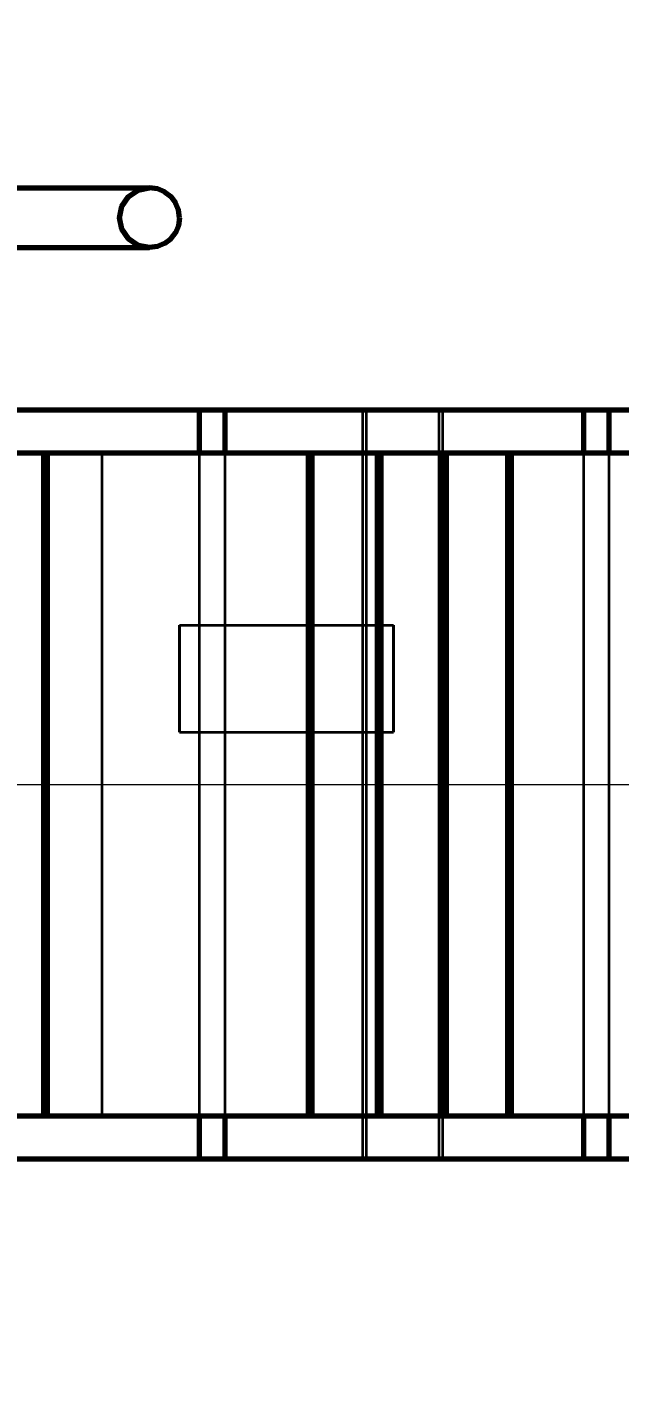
# Model space of a CAD drawing. Header units: millimetres. Extents: x 0 to 2208, y 0 to 420.
# Drawn here: x 92.91 to 95.68, y 90.06 to 96.37 of the extents above; entities that cross this region are included whole.
import ezdxf

# ---------------------------------------------------------------- set-up
doc = ezdxf.new("R2010")
doc.units = ezdxf.units.MM
doc.linetypes.add('IRAM-E-TRAZOS', pattern=[5, 4, -1])
doc.linetypes.add('IRAM-F-TRAZO-PUNTO', pattern=[20, 15, -2, 1, -2])
for name, color, linetype, lineweight in [('01-VISIBLE', 7, 'CONTINUOUS', 70), ('02-OCULTA', 4, 'IRAM-E-TRAZOS', 35), ('03-EJE', 1, 'IRAM-F-TRAZO-PUNTO', 18), ('04-COTA', 3, 'CONTINUOUS', 18)]:
    doc.layers.add(name, color=color, linetype=linetype, lineweight=lineweight)
doc.styles.add('ISO3098', font='isocpeur.ttf')
doc.dimstyles.new('FLAMA-IRAM', dxfattribs={"dimtxt": 3.5, "dimasz": 3.5, "dimexe": 2, "dimexo": 1.5, "dimgap": 1, "dimtad": 1, "dimdec": 1, "dimtxsty": 'ISO3098', "dimblk": 'IRAM_FLECHA', "dimblk1": 'IRAM_FLECHA', "dimblk2": 'IRAM_FLECHA', "dimcen": 2.5, "dimclrd": 256, "dimclre": 256, "dimclrt": 256, "dimazin": 3, "dimtfac": 1, "dimtmove": 0, "dimatfit": 3, "dimlwd": 18, "dimlwe": 18})

# ---------------------------------------------------------------- blocks, each defined once
blk = doc.blocks.new('IRAM_FLECHA')
blk.add_solid([(0, 0), (-1, 0.125), (-1, -0.125)])

msp = doc.modelspace()

# ---------------------------------------------------------------- linework, layer by layer
at = {"layer": '01-VISIBLE'}
for p, q in [((93.7181, 94.5791), (92.6351, 94.5791)), ((93.7181, 94.3791), (93.7181, 94.5791)), ((93.8371, 94.5791), (93.7181, 94.5791)), ((93.8371, 94.3791), (93.8371, 94.5791)), ((95.5131, 94.5791), (93.8371, 94.5791)), ((95.5131, 94.5791), (95.5131, 94.3791)), ((95.6321, 94.5791), (95.5131, 94.5791)), ((95.6321, 94.5791), (95.6321, 94.3791)), ((97.5451, 94.5791), (95.6321, 94.5791)), ((92.9901, 94.3791), (92.6181, 94.3791)), ((92.9901, 91.2791), (92.9901, 94.3791)), ((93.0071, 94.3791), (92.9901, 94.3791)), ((94.2261, 94.3791), (93.0071, 94.3791)), ((93.0071, 91.2791), (93.0071, 94.3791)), ((94.2431, 94.3791), (94.2261, 94.3791)), ((94.2261, 94.3791), (94.2261, 91.2791)), ((94.5481, 94.3791), (94.2431, 94.3791)), ((94.2431, 94.3791), (94.2431, 91.2791)), ((94.5651, 94.3791), (94.5481, 94.3791)), ((94.5481, 94.3791), (94.5481, 91.2791)), ((94.8531, 94.3791), (94.5651, 94.3791)), ((94.5651, 94.3791), (94.5651, 91.2791)), ((94.8701, 94.3791), (94.8531, 94.3791)), ((94.8531, 94.3791), (94.8531, 91.2791)), ((95.1581, 94.3791), (94.8701, 94.3791)), ((94.8701, 94.3791), (94.8701, 91.2791)), ((95.1751, 94.3791), (95.1581, 94.3791)), ((95.1581, 94.3791), (95.1581, 91.2791)), ((97.6301, 94.3791), (95.1751, 94.3791)), ((95.1751, 94.3791), (95.1751, 91.2791)), ((92.9901, 91.2791), (92.6181, 91.2791)), ((93.0071, 91.2791), (92.9901, 91.2791)), ((94.2261, 91.2791), (93.0071, 91.2791)), ((93.7181, 91.0791), (93.7181, 91.2791)), ((93.8371, 91.0791), (93.8371, 91.2791)), ((94.2431, 91.2791), (94.2261, 91.2791)), ((94.5481, 91.2791), (94.2431, 91.2791)), ((94.5651, 91.2791), (94.5481, 91.2791)), ((94.8531, 91.2791), (94.5651, 91.2791)), ((94.8701, 91.2791), (94.8531, 91.2791)), ((95.1581, 91.2791), (94.8701, 91.2791)), ((95.1751, 91.2791), (95.1581, 91.2791)), ((97.6301, 91.2791), (95.1751, 91.2791)), ((95.5131, 91.2791), (95.5131, 91.0791)), ((95.6321, 91.2791), (95.6321, 91.0791)), ((93.7181, 91.0791), (92.6351, 91.0791)), ((93.8371, 91.0791), (93.7181, 91.0791)), ((95.5131, 91.0791), (93.8371, 91.0791)), ((95.6321, 91.0791), (95.5131, 91.0791)), ((97.5451, 91.0791), (95.6321, 91.0791))]:
    msp.add_line(p, q, dxfattribs=at)
for points in [[(92.5841, 95.6191), (92.6341, 95.6191), (92.6841, 95.6191), (92.7341, 95.6191), (92.7841, 95.6191), (92.8341, 95.6191), (92.8841, 95.6191), (92.9341, 95.6191), (92.9841, 95.6191), (93.0341, 95.6191), (93.0841, 95.6191), (93.1341, 95.6191), (93.1841, 95.6191), (93.2341, 95.6191), (93.2841, 95.6191), (93.3341, 95.6191), (93.3841, 95.6191), (93.4341, 95.6191), (93.4841, 95.6191)], [(93.4841, 95.3391), (93.4305, 95.3497), (93.3851, 95.3801), (93.3547, 95.4255), (93.3441, 95.4791), (93.3547, 95.5326), (93.3851, 95.5781), (93.4305, 95.6084), (93.4841, 95.6191)], [(93.4841, 95.6191), (93.4841, 95.6191), (93.484, 95.6191), (93.484, 95.6191), (93.484, 95.6191), (93.484, 95.6191), (93.484, 95.6191)], [(93.6241, 95.4791), (93.6193, 95.5153), (93.6053, 95.5491), (93.5831, 95.5781), (93.5541, 95.6003), (93.5203, 95.6143), (93.4841, 95.6191)], [(93.6241, 95.4791), (93.6193, 95.4428), (93.6053, 95.4091), (93.5831, 95.3801), (93.5541, 95.3578), (93.5203, 95.3438), (93.4841, 95.3391)], [(92.7441, 95.3391), (92.7969, 95.3391), (92.8498, 95.3391), (92.9026, 95.3391), (92.9555, 95.3391), (93.0083, 95.3391), (93.0612, 95.3391), (93.1141, 95.3391), (93.1669, 95.3391), (93.2198, 95.3391), (93.2726, 95.3391), (93.3255, 95.3391), (93.3783, 95.3391), (93.4312, 95.3391), (93.4841, 95.3391)]]:
    msp.add_lwpolyline(points, dxfattribs=at)
for radius, end in [(13.921, 126.79733), (13.825, 126.98212)]:
    msp.add_arc((90.4841, 92.8291), radius, 0, end, dxfattribs=at)
at = {"layer": '02-OCULTA'}
for p, q in [((91.4661, 94.5791), (94.4801, 94.5791)), ((94.4801, 94.5791), (94.4971, 94.5791)), ((94.4801, 94.5791), (94.4801, 91.0791)), ((94.4971, 94.5791), (94.8361, 94.5791)), ((94.4971, 94.5791), (94.4971, 91.0791)), ((94.8361, 94.5791), (94.8531, 94.5791)), ((94.8361, 94.5791), (94.8361, 91.0791)), ((94.8531, 94.5791), (95.7501, 94.5791)), ((94.8531, 94.5791), (94.8531, 91.0791)), ((91.3141, 94.3791), (93.2611, 94.3791)), ((93.2611, 94.3791), (100.0341, 94.3791)), ((93.2611, 94.3791), (93.2611, 91.2791)), ((93.7181, 91.2791), (93.7181, 94.3791)), ((93.8371, 91.2791), (93.8371, 94.3791)), ((95.5131, 94.3791), (95.5131, 91.2791)), ((95.6321, 94.3791), (95.6321, 91.2791)), ((93.6241, 93.5741), (94.6241, 93.5741)), ((93.6241, 93.0741), (94.6241, 93.0741)), ((91.3141, 91.2791), (93.2611, 91.2791)), ((93.2611, 91.2791), (100.0341, 91.2791)), ((91.4661, 91.0791), (94.4801, 91.0791)), ((94.4801, 91.0791), (94.4971, 91.0791)), ((94.4971, 91.0791), (94.8361, 91.0791)), ((94.8361, 91.0791), (94.8531, 91.0791)), ((94.8531, 91.0791), (95.7501, 91.0791))]:
    msp.add_line(p, q, dxfattribs=at)
for points in [[(93.484, 95.6191), (93.4326, 95.6191), (93.3812, 95.6191), (93.3297, 95.6191), (93.2783, 95.6191), (93.2269, 95.6191), (93.1755, 95.6191), (93.124, 95.6191), (93.0726, 95.6191), (93.0212, 95.6191), (92.9697, 95.6191), (92.9183, 95.6191), (92.8669, 95.6191)], [(92.8669, 95.3391), (92.9184, 95.3391), (92.9698, 95.3391), (93.0212, 95.3391), (93.0726, 95.3391), (93.1241, 95.3391), (93.1755, 95.3391), (93.2269, 95.3391), (93.2784, 95.3391), (93.3298, 95.3391), (93.3812, 95.3391), (93.4326, 95.3391), (93.4841, 95.3391)], [(93.6241, 93.0741), (93.6241, 93.1241), (93.6241, 93.1741), (93.6241, 93.2241), (93.6241, 93.2741), (93.6241, 93.3241), (93.6241, 93.3741), (93.6241, 93.4241), (93.6241, 93.4741), (93.6241, 93.5241), (93.6241, 93.5741)], [(93.6241, 93.5741), (93.6241, 93.5324), (93.6241, 93.4907), (93.6241, 93.4491), (93.6241, 93.4074), (93.6241, 93.3657), (93.6241, 93.3241)], [(94.6241, 93.0741), (94.6241, 93.1241), (94.6241, 93.1741), (94.6241, 93.2241), (94.6241, 93.2741), (94.6241, 93.3241), (94.6241, 93.3741), (94.6241, 93.4241), (94.6241, 93.4741), (94.6241, 93.5241), (94.6241, 93.5741)], [(94.6241, 93.5741), (94.6241, 93.5324), (94.6241, 93.4907), (94.6241, 93.4491), (94.6241, 93.4074), (94.6241, 93.3657), (94.6241, 93.3241)], [(93.6241, 93.3241), (93.6241, 93.2824), (93.6241, 93.2407), (93.6241, 93.1991), (93.6241, 93.1574), (93.6241, 93.1157), (93.6241, 93.0741)], [(94.6241, 93.3241), (94.6241, 93.2824), (94.6241, 93.2407), (94.6241, 93.1991), (94.6241, 93.1574), (94.6241, 93.1157), (94.6241, 93.0741)]]:
    msp.add_lwpolyline(points, dxfattribs=at)
for radius in [13.921, 13.825, 13.825, 13.825, 13.505, 13.505, 13.505, 13.505, 13.505, 13.505, 13.505, 13.505, 13.185, 13.185, 13.185, 13.185]:
    msp.add_circle((90.4841, 92.8291), radius, dxfattribs=at)
at = {"layer": '03-EJE'}
for p, q in [((62.6591, 92.8291), (118.3091, 92.8291)), ((76.3591, 92.8291), (104.6091, 92.8291))]:
    msp.add_line(p, q, dxfattribs=at)

# ---------------------------------------------------------------- dimensions: what is measured, and where the dimension line sits
at = {"layer": '04-COTA'}
msp.add_linear_dim(base=(76.6591, 50.7341), p1=(76.6591, 92.8291), p2=(104.3091, 92.8291), dimstyle='FLAMA-IRAM', override={"dimlfac": 10, "dimpost": '%%c<>'}, dxfattribs=at).render()

doc.saveas('drawing.dxf')
